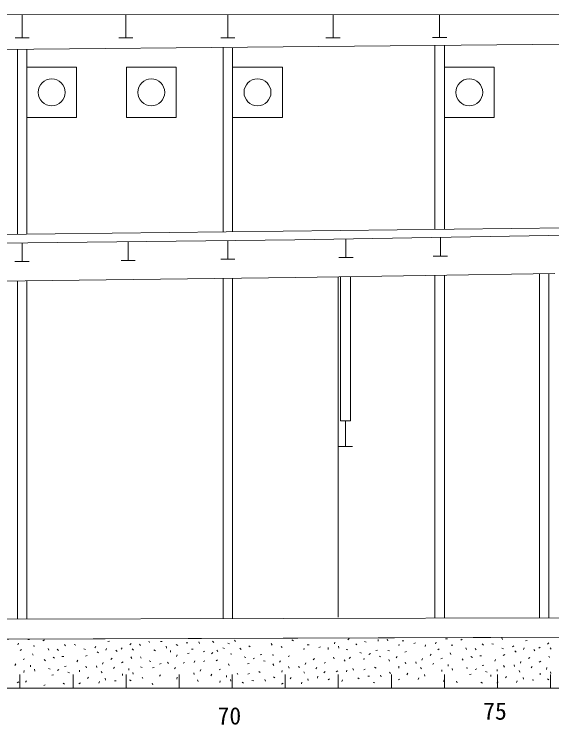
# Model space of a CAD drawing. Units: millimetres, scale not verified. Extents: x -51052 to 51048, y -29700 to 29700.
# Drawn here: x -2537 to 3137, y -19599 to -12097 of the extents above; entities that cross this region are included whole.
import ezdxf
from ezdxf.enums import TextEntityAlignment as Align

# ---------------------------------------------------------------- set-up
doc = ezdxf.new("R2010")
doc.units = ezdxf.units.MM
doc.header["$LTSCALE"] = 100
for name, color, linetype, lineweight in [('0-2_sunpou', 7, 'Continuous', 18), ('0-3_keijou', 7, 'Continuous', 18), ('0-7_hachi', 7, 'Continuous', 18)]:
    doc.layers.add(name, color=color, linetype=linetype, lineweight=lineweight)
doc.styles.add('ＭＳ ゴシック', font='')
doc.styles.get('ＭＳ ゴシック').set_extended_font_data('MS Gothic')

msp = doc.modelspace()

# ---------------------------------------------------------------- linework, layer by layer
at = {"layer": '0-2_sunpou'}
for p, q in [((-2476.4, -19067.2), (-2476.4, -19212.2)), ((-1916.4, -19067.2), (-1916.4, -19212.2)), ((-1356.4, -19067.2), (-1356.4, -19212.2)), ((-796.4, -19067.2), (-796.4, -19212.2)), ((-236.4, -19067.2), (-236.4, -19212.2)), ((323.6, -19067.2), (323.6, -19212.2)), ((883.6, -19067.2), (883.6, -19212.2)), ((1443.6, -19067.2), (1443.6, -19212.2)), ((2003.6, -19067.2), (2003.6, -19212.2)), ((2563.6, -19067.2), (2563.6, -19212.2)), ((3123.6, -19067.2), (3123.6, -19212.2)), ((-43085.1, -19212.2), (31563.6, -19212.2))]:
    msp.add_line(p, q, dxfattribs=at)
at = {"layer": '0-3_keijou'}
for p, q in [((7275, -12097), (-6739.3, -12106.1)), ((-2453.6, -12347.4), (-2453.6, -12103.3)), ((-1359, -12346.7), (-1359, -12102.6)), ((-281.7, -12346), (-281.7, -12101.9)), ((827.9, -12345.3), (827.9, -12101.2)), ((1953.3, -12344.6), (1953.3, -12100.5)), ((7275, -12377.2), (-6737.3, -12508.6)), ((-2528.6, -12347.4), (-2378.6, -12347.4)), ((-1434, -12346.7), (-1284, -12346.7)), ((-356.7, -12346), (-206.7, -12346)), ((752.9, -12345.3), (902.9, -12345.3)), ((1878.3, -12344.6), (2028.3, -12344.6)), ((-331.7, -12448.6), (-331.7, -14395.8)), ((1903.3, -12427.6), (1903.3, -14369.6)), ((2003.3, -12426.7), (2003.3, -14368.4)), ((-2503.6, -12468.9), (-2503.6, -14421.4)), ((-2403.6, -12468), (-2403.6, -14420.2)), ((-231.7, -12455.5), (-231.7, -14394.7)), ((4418.1, -14340), (-8003, -14486.1)), ((426, -14478), (-8003, -14576.1)), ((4430.4, -14412.9), (426, -14478)), ((964.1, -14666.9), (964.1, -14469.3)), ((1960.9, -14650.7), (1960.9, -14453.1)), ((-2454.1, -14709.1), (-2454.1, -14511.5)), ((-1334.9, -14696.1), (-1334.9, -14498.5)), ((-282.5, -14683.9), (-282.5, -14486.3)), ((-1409.9, -14696.1), (-1259.9, -14696.1)), ((-357.5, -14683.9), (-207.5, -14683.9)), ((889.1, -14666.9), (1039.1, -14666.9)), ((1885.9, -14650.7), (2035.9, -14650.7)), ((-2529.1, -14709.1), (-2379.1, -14709.1)), ((3168.4, -14833.5), (432.5, -14878)), ((3007.4, -14838.3), (3007.4, -18472.4)), ((3107.4, -14836.7), (3107.4, -18472.2)), ((431.6, -14878), (-8005.5, -14976.1)), ((-2503.6, -14912.1), (-2503.6, -18484.3)), ((-2403.6, -14910.9), (-2403.6, -18484.1)), ((-331.7, -14886.8), (-331.7, -18479.5)), ((-231.7, -14885.7), (-231.7, -18479.3)), ((883.6, -14870.6), (883.6, -18463.1)), ((905.5, -14870.3), (905.5, -16389.7)), ((1011.7, -14868.5), (1011.7, -16389.7)), ((1903.3, -14860.9), (1903.3, -18474.6)), ((2003.3, -14859.7), (2003.3, -18474.4)), ((905.5, -16389.7), (1011.7, -16389.7)), ((958.6, -16389.7), (958.6, -16660.5)), ((883.6, -16660.5), (1033.6, -16660.5)), ((25014, -18423.6), (-39629.3, -18566.3)), ((10636.7, -18650.8), (-19899.6, -18754.5))]:
    msp.add_line(p, q, dxfattribs=at)
for points in [[(-2403.6, -12655.9), (-1878.8, -12655.9), (-1878.8, -13188.4), (-2403.6, -13188.4)], [(-1353.2, -12655.9), (-828.4, -12655.9), (-828.4, -13188.4), (-1353.2, -13188.4)], [(-231.7, -12655.9), (293, -12655.9), (293, -13188.4), (-231.7, -13188.4)], [(2003.3, -12655.9), (2528, -12655.9), (2528, -13188.4), (2003.3, -13188.4)], [(25014, -18423.6), (10636.7, -18455.3), (10636.7, -18650.8), (-19899.6, -18754.5), (-19899.6, -18522.7), (-39629.3, -18566.3), (-39629.3, -19212.2), (25014, -19212.2)], [(20544, -18433.5), (10636.7, -18455.3), (10636.7, -18650.8), (-19899.6, -18754.5), (-19899.6, -18522.7), (-39629.3, -18566.3), (-39629.3, -19212.2), (20544, -19212.2)]]:
    msp.add_lwpolyline(points, close=True, dxfattribs=at)
for centre in [(-2141.2, -12922.2), (-1090.8, -12922.2), (30.7, -12922.2), (2265.6, -12922.2)]:
    msp.add_circle(centre, 142, dxfattribs=at)
at = {"layer": '0-7_hachi'}
for p, q in [((-2493.4, -18735.7), (-2499.2, -18753.2)), ((-2374.9, -18700), (-2393.3, -18698.9)), ((-2234.4, -18712), (-2217.9, -18703.8)), ((-1994.6, -18766.9), (-2006.8, -18753.1)), ((-1887.5, -18757.3), (-1904.9, -18751.5)), ((-1532.5, -18715.9), (-1550.6, -18719.6)), ((-1317.8, -18754.8), (-1304, -18742.6)), ((-1203, -18762.6), (-1215.2, -18748.8)), ((-1116.5, -18714.8), (-1108.3, -18731.3)), ((-992, -18720.3), (-973.7, -18721.4)), ((-811.3, -18760.5), (-826.7, -18750.3)), ((-704.2, -18733.9), (-722.5, -18732.7)), ((-579.7, -18739.3), (-587.9, -18722.9)), ((-443.7, -18717.7), (-431.5, -18731.4)), ((-281.6, -18738.4), (-264.1, -18744.3)), ((-201.1, -18720.6), (-213.3, -18706.8)), ((184.9, -18759.1), (176.6, -18742.6)), ((410.3, -18713.9), (394.9, -18703.7)), ((556.2, -18753.9), (574.6, -18755)), ((844.6, -18745.6), (845.7, -18727.3)), ((997.7, -18689.5), (983.9, -18701.7)), ((1067.3, -18742.8), (1079.5, -18756.5)), ((1176.5, -18728.4), (1161.2, -18718.2)), ((1305.6, -18698.6), (1304.5, -18716.9)), ((1406.4, -18712.5), (1398.2, -18696)), ((1533.2, -18754.1), (1515.2, -18757.8)), ((1558.1, -18711.9), (1576.5, -18713)), ((1697.8, -18733.6), (1681.3, -18741.9)), ((1799.9, -18770.9), (1805.7, -18753.4)), ((1916.4, -18727.7), (1910.6, -18745.1)), ((2034.9, -18691.9), (2016.6, -18690.8)), ((2175.4, -18704), (2191.9, -18695.7)), ((2415.3, -18758.8), (2403.1, -18745)), ((2522.3, -18749.3), (2504.9, -18743.4)), ((2617, -18698.8), (2608.8, -18682.3)), ((2877.3, -18707.8), (2859.3, -18711.5)), ((3092, -18746.8), (3105.8, -18734.6)), ((-2475.5, -18816.2), (-2461.8, -18804)), ((-2336.1, -18766.6), (-2317.8, -18767.7)), ((-2180.4, -18794.9), (-2172.2, -18811.4)), ((-2082.6, -18800.7), (-2070.4, -18814.5)), ((-1783.8, -18804.2), (-1801.2, -18798.4)), ((-1687.8, -18785.7), (-1674, -18773.5)), ((-1661.1, -18827.3), (-1648.9, -18841)), ((-1570.4, -18812.3), (-1564.6, -18794.8)), ((-1451.5, -18826.7), (-1463.7, -18813)), ((-1409.9, -18800), (-1396.2, -18787.8)), ((-1291.1, -18796.4), (-1278.9, -18810.2)), ((-1047, -18817), (-1062.3, -18806.8)), ((-929.9, -18788.7), (-933.6, -18770.6)), ((-887.7, -18813.6), (-888.8, -18831.9)), ((-665.4, -18800.5), (-647, -18801.6)), ((-525.7, -18822.2), (-542.2, -18830.4)), ((-398.5, -18809.8), (-386.3, -18823.6)), ((-318, -18792), (-335.5, -18786.1)), ((-154.3, -18789.4), (-142.1, -18803.1)), ((-45.1, -18775), (-60.4, -18764.8)), ((292.5, -18784.5), (280.3, -18770.8)), ((531.3, -18796.1), (513.3, -18799.8)), ((695.9, -18775.6), (679.4, -18783.8)), ((778, -18784.4), (776.9, -18802.8)), ((886.8, -18770.5), (890.5, -18788.5)), ((983.2, -18808.4), (965.8, -18802.6)), ((1297.5, -18810.6), (1279.5, -18814.3)), ((1406.9, -18813.2), (1424.3, -18819)), ((1602.3, -18824.7), (1585.8, -18832.9)), ((1934.3, -18808.1), (1948, -18795.9)), ((2073.7, -18758.6), (2092.1, -18759.7)), ((2229.4, -18786.9), (2237.6, -18803.3)), ((2327.2, -18792.6), (2339.4, -18806.4)), ((2626, -18796.1), (2608.6, -18790.3)), ((2722, -18777.6), (2735.8, -18765.4)), ((2748.7, -18819.2), (2760.9, -18833)), ((2839.4, -18804.2), (2845.2, -18786.8)), ((2958.3, -18818.6), (2946.1, -18804.9)), ((2999.9, -18791.9), (3013.6, -18779.7)), ((3118.7, -18788.3), (3130.9, -18802.1)), ((-2427.8, -18902.7), (-2444.3, -18910.9)), ((-2344.9, -18848.7), (-2336.7, -18865.2)), ((-2110.9, -18897), (-2126.2, -18886.9)), ((-2033.1, -18878.6), (-2014.7, -18879.7)), ((-1768, -18866.1), (-1784.5, -18874.3)), ((-1504.8, -18896.4), (-1518.6, -18908.6)), ((-1305.4, -18882.1), (-1297.1, -18898.5)), ((-1195.9, -18896.5), (-1204.1, -18880)), ((-823.3, -18876.8), (-817.5, -18859.3)), ((-690.3, -18842.7), (-708.3, -18846.4)), ((-440.1, -18836.5), (-453.8, -18848.7)), ((-238.4, -18855), (-255.8, -18849.2)), ((-92.9, -18888.8), (-110.3, -18883)), ((0.6, -18894.3), (-15.8, -18902.6)), ((76, -18857.2), (57.9, -18860.9)), ((185.3, -18859.8), (202.8, -18865.6)), ((369.9, -18870.2), (353.5, -18878.4)), ((633.1, -18900.4), (619.4, -18912.6)), ((832.6, -18886.1), (840.8, -18902.6)), ((998.2, -18899.1), (1012, -18886.9)), ((1128.7, -18842.2), (1111.3, -18836.4)), ((1145.9, -18907.9), (1164, -18904.2)), ((1222.2, -18847.7), (1205.8, -18855.9)), ((1314.8, -18876.2), (1332.2, -18882.1)), ((1494.9, -18892.5), (1505, -18877.2)), ((1766, -18916.3), (1771.9, -18898.9)), ((1865.5, -18854.9), (1851.7, -18867.1)), ((1982, -18894.6), (1965.6, -18902.8)), ((2064.9, -18840.6), (2073.1, -18857.1)), ((2189.7, -18903.4), (2202, -18917.1)), ((2299, -18889), (2283.6, -18878.8)), ((2376.7, -18870.5), (2395.1, -18871.6)), ((2641.8, -18858), (2625.4, -18866.3)), ((2905, -18888.3), (2891.3, -18900.5)), ((3104.4, -18874), (3112.7, -18890.4)), ((-2529.9, -18972.2), (-2519.8, -18956.9)), ((-2366.6, -18988.4), (-2365.5, -18970)), ((-2220.1, -18911.5), (-2207.9, -18925.2)), ((-1989.8, -18979.3), (-2007.9, -18983)), ((-1875.4, -18933.9), (-1865.2, -18918.6)), ((-1669.9, -18975), (-1666.2, -18993)), ((-1604.2, -18957.8), (-1598.4, -18940.3)), ((-1388.3, -18936), (-1404.7, -18944.2)), ((-1094.8, -18930.8), (-1112.2, -18925)), ((-1002.2, -18959.3), (-985.8, -18951.1)), ((-909.4, -18953.2), (-917.6, -18936.8)), ((-738.2, -18941.1), (-754.7, -18949.4)), ((-637.5, -18940.7), (-631.7, -18923.2)), ((-540.1, -18931.7), (-523.7, -18923.5)), ((-406.2, -18924.6), (-392.5, -18912.4)), ((-275.6, -18957.1), (-267.4, -18973.6)), ((-75.6, -18954.5), (-57.6, -18950.8)), ((93.2, -18922.8), (110.6, -18928.7)), ((194.3, -18957.2), (202.5, -18973.6)), ((262.5, -18938), (272.7, -18922.7)), ((468, -18979.1), (471.7, -18997.1)), ((533.7, -18961.8), (539.5, -18944.4)), ((749.7, -18940.1), (733.2, -18948.3)), ((956.6, -18925.8), (944.4, -18912)), ((1415.9, -18910.6), (1424.1, -18927)), ((1589.4, -18939.2), (1597.7, -18955.7)), ((1700.4, -18933.6), (1704.1, -18951.6)), ((1879.9, -18964.2), (1890, -18948.8)), ((2043.2, -18980.3), (2044.3, -18961.9)), ((2420, -18971.2), (2402, -18974.9)), ((2534.4, -18925.9), (2544.6, -18910.5)), ((2629, -18972.6), (2637.2, -18989.1)), ((2739.9, -18966.9), (2743.6, -18985)), ((2805.6, -18949.7), (2811.4, -18932.2)), ((3021.5, -18927.9), (3005.1, -18936.2)), ((-2433.3, -19027.2), (-2434.4, -19045.5)), ((-2324.4, -19013.3), (-2320.7, -19031.3)), ((-2158.7, -19010.9), (-2176.1, -19005.1)), ((-2065.2, -19016.4), (-2081.6, -19024.6)), ((-1972.6, -19044.9), (-1955.2, -19050.7)), ((-1848.8, -19041.1), (-1847.7, -19022.7)), ((-1780.8, -18980.7), (-1772.6, -18997.1)), ((-1609.7, -19051.3), (-1618, -19034.8)), ((-1490.4, -19005.6), (-1480.2, -18990.2)), ((-1327.1, -19021.7), (-1326, -19003.4)), ((-1284.9, -19046.6), (-1281.2, -19064.7)), ((-1186.9, -18993.9), (-1204.3, -18988)), ((-1077.5, -18996.5), (-1059.5, -18992.8)), ((-845.6, -19009), (-835.5, -18993.6)), ((-640.1, -19050), (-636.4, -19068.1)), ((-574.5, -19032.8), (-568.6, -19015.4)), ((-358.5, -19011.1), (-374.9, -19019.3)), ((-184.5, -19052.6), (-176.3, -19069.1)), ((45.4, -19036.7), (60.7, -19046.8)), ((289.2, -19045.2), (290.3, -19026.8)), ((357.1, -18984.7), (365.3, -19001.2)), ((528.2, -19055.4), (520, -19038.9)), ((647.5, -19009.6), (657.7, -18994.3)), ((743.9, -19037.9), (730.1, -19050.1)), ((877.8, -19030.8), (861.3, -19039)), ((975.2, -19021.8), (969.3, -19039.2)), ((1037, -19006), (1045.3, -19022.4)), ((1151.6, -19018.8), (1168.1, -19010.6)), ((1267, -18990.1), (1282.3, -19000.2)), ((1423, -19044.5), (1435.2, -19058.2)), ((1521.5, -18999.7), (1522.6, -18981.3)), ((1618.2, -19054.6), (1608, -19070)), ((1760.6, -19009.9), (1752.3, -18993.4)), ((1976.6, -19019.1), (1975.5, -19037.5)), ((2085.4, -19005.2), (2089.1, -19023.2)), ((2251.2, -19002.8), (2233.7, -18997)), ((2344.7, -19008.3), (2328.2, -19016.5)), ((2437.2, -19036.8), (2454.7, -19042.7)), ((2561, -19033), (2562.1, -19014.6)), ((2800.1, -19043.2), (2791.9, -19026.8)), ((2919.4, -18997.5), (2929.6, -18982.2)), ((3016.1, -19052.4), (3015, -19070.8)), ((3082.7, -19013.7), (3083.8, -18995.3)), ((3124.9, -19038.6), (3128.6, -19056.6)), ((-2141.4, -19076.5), (-2123.4, -19072.9)), ((-1915.4, -19079.9), (-1916.5, -19098.2)), ((-1752.1, -19096), (-1762.3, -19111.4)), ((-1572.6, -19126.6), (-1576.3, -19108.6)), ((-1393.7, -19060.5), (-1394.8, -19078.9)), ((-1318.7, -19123.3), (-1303.4, -19133.5)), ((-1186.4, -19094.6), (-1178.2, -19111)), ((-992.4, -19071.2), (-1002.5, -19086.6)), ((-819, -19116.1), (-817.9, -19097.8)), ((-603, -19125.4), (-594.8, -19141.8)), ((-460.6, -19080.6), (-450.5, -19065.3)), ((-297.3, -19096.8), (-296.2, -19078.4)), ((-255.1, -19121.7), (-251.4, -19139.7)), ((-70, -19065.4), (-53.5, -19057.2)), ((114.9, -19138.8), (106.7, -19122.4)), ((201.4, -19091.1), (213.6, -19104.8)), ((385.8, -19100.1), (375.7, -19115.4)), ((565.3, -19130.7), (561.6, -19112.6)), ((666, -19087.4), (664.9, -19105.8)), ((777.7, -19126), (791.5, -19113.8)), ((928.3, -19125.5), (922.5, -19142.9)), ((1104.9, -19113.4), (1089.5, -19103.2)), ((1212, -19086.8), (1193.7, -19085.7)), ((1336.5, -19092.2), (1328.3, -19075.8)), ((1516.1, -19124.2), (1532.5, -19115.9)), ((1732, -19102.4), (1726.2, -19119.9)), ((1797.7, -19085.2), (1794, -19067.2)), ((2003.2, -19126.2), (1993, -19141.6)), ((2268.4, -19068.5), (2286.4, -19064.8)), ((2494.4, -19071.8), (2493.3, -19090.2)), ((2657.7, -19087.9), (2647.6, -19103.3)), ((2837.2, -19118.5), (2833.5, -19100.5)), ((2949.2, -19126.5), (2930.9, -19125.4)), ((3091.1, -19115.2), (3106.5, -19125.4)), ((-2488.2, -19146.2), (-2504.7, -19154.4)), ((-2406.6, -19134.3), (-2416.8, -19149.7)), ((-2209.7, -19176.6), (-2226.1, -19184.8)), ((-2020.4, -19158.8), (-2005.1, -19168.9)), ((-1854.2, -19165.6), (-1837.8, -19157.4)), ((-1638.3, -19143.8), (-1644.1, -19161.3)), ((-1460.6, -19134.6), (-1479, -19133.5)), ((-1073.1, -19176.8), (-1081.4, -19160.4)), ((-364, -19135.6), (-365.1, -19153.9)), ((-116.7, -19160), (-132.1, -19149.8)), ((-9.6, -19133.4), (-27.9, -19132.3)), ((283.7, -19169.7), (300.2, -19161.4)), ((499.7, -19147.9), (493.9, -19165.4)), ((1250.8, -19153.4), (1269.2, -19154.5)), ((2138.1, -19155.1), (2129.8, -19138.7)), ((2389.4, -19150.7), (2404.8, -19160.8)), ((2555.6, -19157.5), (2572, -19149.3)), ((2771.6, -19135.8), (2765.7, -19153.2))]:
    msp.add_line(p, q, dxfattribs=at)

# ---------------------------------------------------------------- texts
at = {"layer": '0-2_sunpou', "style": 'ＭＳ ゴシック'}
for s, p in [('70', (-390.8, -19651.1)), ('75', (2412.7, -19600.7))]:
    msp.add_text(s, height=183.3, dxfattribs=at).set_placement(p, align=Align.BOTTOM_LEFT)

doc.saveas('drawing.dxf')
